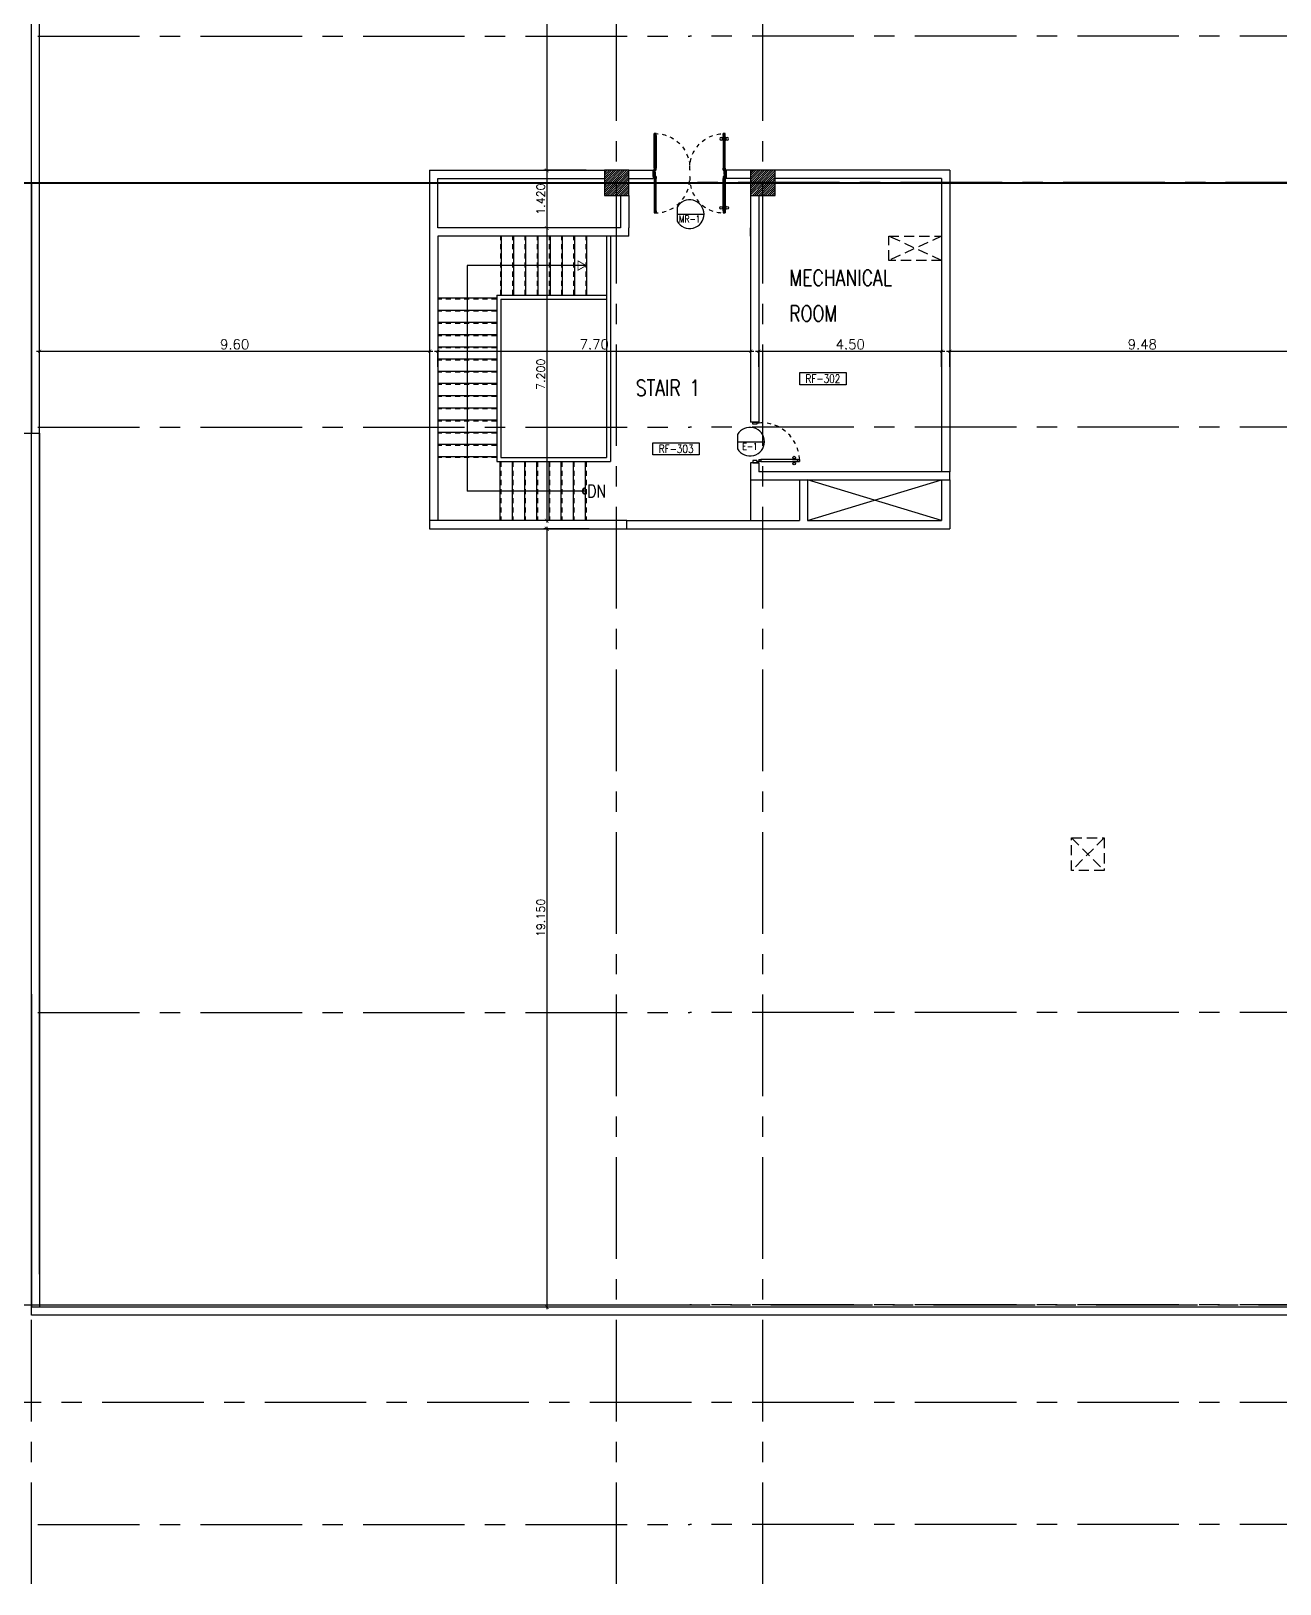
# Model space of a CAD drawing. Extents: x 88854 to 89144, y 39922 to 40011.
# Drawn here: x 89058.56 to 89089.3, y 39931.53 to 39969.73 of the extents above; entities that cross this region are included whole.
import ezdxf
from ezdxf.enums import TextEntityAlignment as Align

# ---------------------------------------------------------------- set-up
doc = ezdxf.new("R2010")
doc.units = 0
doc.header["$MEASUREMENT"] = 0
doc.header["$PDMODE"] = 34
for name, pattern in [('CENTERX2', [4, 2.5, -0.5, 0.5, -0.5]), ('HIDDEN', [0.375, 0.25, -0.125]), ('HIDDEN2', [0.1875, 0.125, -0.0625])]:
    doc.linetypes.add(name, pattern=pattern)
doc.layers.get('0').update_dxf_attribs({"linetype": 'CONTINUOUS'})
doc.layers.get('DEFPOINTS').update_dxf_attribs({"linetype": 'CONTINUOUS'})
for name, color, linetype in [('AX-DIM', 4, 'CONTINUOUS'), ('AXES', 11, 'CENTERX2'), ('COL', 6, 'CONTINUOUS'), ('DOOR', 7, 'CONTINUOUS'), ('DOOR-CR', 4, 'CONTINUOUS'), ('DOOR-NO', 3, 'CONTINUOUS'), ('EJ', 9, 'CONTINUOUS'), ('HAT', 8, 'CONTINUOUS'), ('RM-BOX', 4, 'CONTINUOUS'), ('RM-NAME', 5, 'CONTINUOUS'), ('RM-NO', 5, 'CONTINUOUS'), ('ROOF', 2, 'CONTINUOUS'), ('SHAFT', 4, 'CONTINUOUS'), ('STR', 5, 'CONTINUOUS'), ('STR-H', 8, 'HIDDEN2'), ('TXT', 2, 'CONTINUOUS'), ('WALL', 2, 'CONTINUOUS')]:
    doc.layers.add(name, color=color, linetype=linetype)
doc.styles.add('ROMANS', font='ROMANS.shx')
doc.dimstyles.new('DIM-OUT', dxfattribs={"dimscale": 0, "dimtxt": 0.24, "dimasz": 0.08, "dimexe": 0.02, "dimexo": 0.02, "dimgap": 0.05, "dimtad": 1, "dimzin": 0, "dimdsep": 46, "dimtxsty": 'ROMANS', "dimblk1": 'ARCHTICK', "dimblk2": 'ARCHTICK', "dimsah": 1, "dimcen": 0.01, "dimdle": 0.08, "dimclrd": 4, "dimclre": 4, "dimclrt": 2, "dimadec": 0, "dimazin": 0, "dimtp": 2, "dimtm": 2, "dimtfac": 0.114286, "dimtix": 1, "dimtmove": 2, "dimatfit": 3, "dimldrblk": 'ARCHTICK', "dimfxl": 0, "dimtolj": 1, "dimtzin": 0, "dimarcsym": 0})
doc.dimstyles.new('STANDARD in', dxfattribs={"dimtxt": 0.2, "dimasz": 0.1, "dimexe": 0.07, "dimexo": 0.07, "dimgap": 0.05, "dimtad": 1, "dimdec": 3, "dimzin": 0, "dimdsep": 46, "dimtxsty": 'ROMANS', "dimblk": 'ARCHTICK', "dimcen": 0.05, "dimdle": 0.05, "dimclrd": 4, "dimclre": 4, "dimclrt": 2, "dimadec": 0, "dimazin": 0, "dimtfac": 1, "dimtdec": 3, "dimtmove": 2, "dimatfit": 3, "dimfxl": 0, "dimtolj": 1, "dimtzin": 0, "dimarcsym": 0})

# ---------------------------------------------------------------- blocks, each defined once
blk = doc.blocks.new('RM1')
at = {"layer": 'RM-BOX'}
blk.add_lwpolyline([(570, -200), (-570, -200), (-570, -500), (570, -500)], close=True, dxfattribs=at)
at = {"layer": 'RM-NAME', "style": 'ROMANS'}
for tag, p in [('ROOMNAME1', (0, 324)), ('ROOMNAME2', (0, 0))]:
    blk.add_attdef(tag, text='', height=200, dxfattribs=at).set_placement(p, align=Align.MIDDLE)
at = {"layer": 'RM-NO', "style": 'ROMANS', "width": 0.8}
blk.add_attdef('ROOMNO', text='', height=200, dxfattribs=at).set_placement((0, -350), align=Align.MIDDLE)
blk = doc.blocks.new('DD1')
at = {"layer": 'DOOR-CR'}
blk.add_line((-308, 0), (353, 0), dxfattribs=at)
blk.add_lwpolyline([(-308, -173, 3.820224), (-308, 173)], format="xyb", close=True, dxfattribs=at)
at = {"layer": 'DOOR-NO', "style": 'ROMANS', "width": 0.8}
for tag, p in [('G', (0, 142)), ('000', (0, -141))]:
    blk.add_attdef(tag, text='', height=204, dxfattribs=at).set_placement(p, align=Align.MIDDLE)
blk = doc.blocks.new('A$C272A55A0')
at = {"layer": 'DOOR', "color": 0, "linetype": 'ByBlock'}
for p, q in [((0, 900), (0, 1050)), ((50, 1050), (0, 1050)), ((0, 900), (25, 900)), ((25, 950), (50, 950)), ((25, 900), (25, 950)), ((75, 900), (25, 900)), ((25, 850), (25, 900)), ((42, 850), (25, 850)), ((58, 870), (42, 870)), ((42, 870), (42, 850)), ((50, 950), (50, 1050)), ((58, 850), (58, 870)), ((75, 850), (58, 850)), ((75, 900), (75, 850)), ((1725, 900), (1775, 900)), ((1725, 900), (1725, 850)), ((1725, 850), (1742, 850)), ((1742, 870), (1758, 870)), ((1742, 850), (1742, 870)), ((1750, 950), (1750, 1050)), ((1750, 1050), (1800, 1050)), ((1775, 950), (1750, 950)), ((1758, 870), (1758, 850)), ((1758, 850), (1775, 850)), ((1775, 900), (1775, 950)), ((1800, 900), (1775, 900)), ((1775, 850), (1775, 900)), ((1800, 1050), (1800, 900)), ((25, 50), (42, 50)), ((25, 50), (25, 0)), ((25, 0), (75, 0)), ((75, 0), (25, 0)), ((42, 50), (42, 30)), ((42, 30), (58, 30)), ((58, 50), (75, 50)), ((58, 50), (58, 30)), ((75, 50), (75, 0)), ((1718, 160), (1709, 160)), ((1709, 95), (1709, 160)), ((1718, 95), (1709, 95)), ((1725, 173), (1718, 173)), ((1718, 173), (1718, 83)), ((1718, 95), (1718, 160)), ((1725, 83), (1718, 83)), ((1742, 50), (1725, 50)), ((1725, 50), (1725, 0)), ((1775, 0), (1725, 0)), ((1725, 0), (1775, 0)), ((1742, 50), (1742, 30)), ((1758, 30), (1742, 30)), ((1775, 50), (1758, 50)), ((1758, 50), (1758, 30)), ((1775, 173), (1782, 173)), ((1775, 83), (1782, 83)), ((1775, 50), (1775, 0)), ((1782, 173), (1782, 83)), ((1782, 160), (1791, 160)), ((1782, 95), (1782, 160)), ((1782, 95), (1791, 95)), ((1791, 95), (1791, 160))]:
    blk.add_line(p, q, dxfattribs=at)
at = {"layer": 'DOOR', "color": 9, "linetype": 'ByBlock'}
for p, q in [((50, 1050), (0, 1010)), ((50, 1050), (0, 937)), ((50, 1050), (37, 950)), ((1750, 1050), (1800, 1010)), ((1750, 1050), (1800, 937)), ((1750, 1050), (1763, 950))]:
    blk.add_line(p, q, dxfattribs=at)
at = {"layer": 'DOOR', "linetype": 'ByBlock'}
for p, q in [((25, 850), (25, 50)), ((42, 850), (42, 50)), ((58, 850), (58, 50)), ((75, 50), (75, 850)), ((1725, 50), (1725, 850)), ((1742, 850), (1742, 50)), ((1758, 850), (1758, 50)), ((1775, 850), (1775, 50))]:
    blk.add_line(p, q, dxfattribs=at)
at = {"layer": 'DOOR', "color": 0, "linetype": 'ByBlock'}
for centre in [(1676, 128), (1824, 128)]:
    blk.add_circle(centre, 32.4, dxfattribs=at)
at = {"layer": 'DOOR', "color": 9, "linetype": 'ByBlock'}
for centre, radius, start, end in [((50, 1050), 54.4, 203.2074, 270), ((50, 1050), 74.4, 227.7764, 270), ((50, 1050), 94.4, 238.0182, 270), ((50, 1050), 114, 244.0838, 257.3774), ((50, 1050), 134, 248.1598, 259.28), ((50, 1050), 154, 251.1053, 256.2858), ((50, 1050), 34.4, 180, 270), ((50, 1050), 14.4, 180, 270), ((1750, 1050), 14.4, 270, 0), ((1750, 1050), 34.4, 270, 0), ((1750, 1050), 54.4, 270, 336.7926), ((1750, 1050), 74.4, 270, 312.2236), ((1750, 1050), 94.4, 270, 301.9818), ((1750, 1050), 114, 282.6226, 295.9162), ((1750, 1050), 134, 280.72, 291.8402), ((1750, 1050), 154, 283.7142, 288.8947)]:
    blk.add_arc(centre, radius, start, end, dxfattribs=at)
at = {"layer": 'DOOR', "linetype": 'HIDDEN', "ltscale": 0.5}
for centre, start, end in [((50, 851), 268.3174, 3.2965), ((1750, 851), 176.7035, 271.6826)]:
    blk.add_arc(centre, 851, start, end, dxfattribs=at)
at = {"layer": 'WALL', "linetype": 'ByBlock'}
blk.add_line((1800, 900), (1800, 1050), dxfattribs=at)
blk = doc.blocks.new('_ARCHTICK')
at = {"color": 0, "linetype": 'ByBlock', "const_width": 0.15}
blk.add_lwpolyline([(-0.5, -0.5), (0.5, 0.5)], dxfattribs=at)
blk = doc.blocks.new('*D159')
at = {"layer": 'AX-DIM', "color": 4, "lineweight": -2}
for p, q in [((89058.69, 39961.856), (89068.45, 39961.856)), ((89058.77, 39961.476), (89058.77, 39961.876)), ((89068.37, 39961.476), (89068.37, 39961.876))]:
    blk.add_line(p, q, dxfattribs=at)
at = {"layer": 'DEFPOINTS', "color": 0}
for p in [(89068.37, 39961.856), (89058.77, 39961.456), (89068.37, 39961.456)]:
    blk.add_point(p, dxfattribs=at)
at = {"layer": 'AX-DIM', "color": 4, "lineweight": -2, "xscale": 0.08, "yscale": 0.08, "zscale": 0.08, "rotation": 180}
blk.add_blockref('_ARCHTICK', (89058.77, 39961.856), dxfattribs=at)
at = {"layer": 'AX-DIM', "color": 4, "lineweight": -2, "xscale": 0.08, "yscale": 0.08, "zscale": 0.08}
blk.add_blockref('_ARCHTICK', (89068.37, 39961.856), dxfattribs=at)
at = {"layer": 'AX-DIM', "color": 2, "insert": (89063.57, 39962.026), "char_height": 0.24, "attachment_point": 5, "style": 'ROMANS'}
blk.add_mtext('\\A1;9.60', dxfattribs=at)
blk = doc.blocks.new('*D165')
at = {"layer": 'AX-DIM', "color": 4, "lineweight": -2}
for p, q in [((89081.09, 39961.856), (89090.725, 39961.856)), ((89081.17, 39961.476), (89081.17, 39961.876)), ((89090.645, 39961.476), (89090.645, 39961.876))]:
    blk.add_line(p, q, dxfattribs=at)
at = {"layer": 'DEFPOINTS', "color": 0}
for p in [(89090.645, 39961.856), (89081.17, 39961.456), (89090.645, 39961.456)]:
    blk.add_point(p, dxfattribs=at)
at = {"layer": 'AX-DIM', "color": 4, "lineweight": -2, "xscale": 0.08, "yscale": 0.08, "zscale": 0.08, "rotation": 180}
blk.add_blockref('_ARCHTICK', (89081.17, 39961.856), dxfattribs=at)
at = {"layer": 'AX-DIM', "color": 4, "lineweight": -2, "xscale": 0.08, "yscale": 0.08, "zscale": 0.08}
blk.add_blockref('_ARCHTICK', (89090.645, 39961.856), dxfattribs=at)
at = {"layer": 'AX-DIM', "color": 2, "insert": (89085.908, 39962.026), "char_height": 0.24, "attachment_point": 5, "style": 'ROMANS'}
blk.add_mtext('\\A1;9.48', dxfattribs=at)
blk = doc.blocks.new('*D166')
at = {"layer": 'AX-DIM', "color": 4, "lineweight": -2}
for p, q in [((89076.39, 39961.856), (89081.05, 39961.856)), ((89076.47, 39961.476), (89076.47, 39961.876)), ((89080.97, 39961.476), (89080.97, 39961.876))]:
    blk.add_line(p, q, dxfattribs=at)
at = {"layer": 'DEFPOINTS', "color": 0}
for p in [(89080.97, 39961.856), (89076.47, 39961.456), (89080.97, 39961.456)]:
    blk.add_point(p, dxfattribs=at)
at = {"layer": 'AX-DIM', "color": 4, "lineweight": -2, "xscale": 0.08, "yscale": 0.08, "zscale": 0.08, "rotation": 180}
blk.add_blockref('_ARCHTICK', (89076.47, 39961.856), dxfattribs=at)
at = {"layer": 'AX-DIM', "color": 4, "lineweight": -2, "xscale": 0.08, "yscale": 0.08, "zscale": 0.08}
blk.add_blockref('_ARCHTICK', (89080.97, 39961.856), dxfattribs=at)
at = {"layer": 'AX-DIM', "color": 2, "insert": (89078.72, 39962.026), "char_height": 0.24, "attachment_point": 5, "style": 'ROMANS'}
blk.add_mtext('\\A1;4.50', dxfattribs=at)
blk = doc.blocks.new('*D167')
at = {"layer": 'AX-DIM', "color": 4, "lineweight": -2}
for p, q in [((89068.49, 39961.856), (89076.35, 39961.856)), ((89068.57, 39961.476), (89068.57, 39961.876)), ((89076.27, 39961.476), (89076.27, 39961.876))]:
    blk.add_line(p, q, dxfattribs=at)
at = {"layer": 'DEFPOINTS', "color": 0}
for p in [(89076.27, 39961.856), (89068.57, 39961.456), (89076.27, 39961.456)]:
    blk.add_point(p, dxfattribs=at)
at = {"layer": 'AX-DIM', "color": 4, "lineweight": -2, "xscale": 0.08, "yscale": 0.08, "zscale": 0.08, "rotation": 180}
blk.add_blockref('_ARCHTICK', (89068.57, 39961.856), dxfattribs=at)
at = {"layer": 'AX-DIM', "color": 4, "lineweight": -2, "xscale": 0.08, "yscale": 0.08, "zscale": 0.08}
blk.add_blockref('_ARCHTICK', (89076.27, 39961.856), dxfattribs=at)
at = {"layer": 'AX-DIM', "color": 2, "insert": (89072.42, 39962.026), "char_height": 0.24, "attachment_point": 5, "style": 'ROMANS'}
blk.add_mtext('\\A1;7.70', dxfattribs=at)
blk = doc.blocks.new('*D168')
at = {"layer": 'AX-DIM', "color": 4, "linetype": 'Continuous', "lineweight": -2}
for p, q in [((89072.292, 39957.489), (89071.183, 39957.489)), ((89071.253, 39957.539), (89071.253, 39938.289)), ((89071.984, 39938.339), (89071.183, 39938.339))]:
    blk.add_line(p, q, dxfattribs=at)
at = {"layer": 'DEFPOINTS', "color": 0, "linetype": 'Continuous'}
for p in [(89072.362, 39957.489), (89071.253, 39938.339), (89072.054, 39938.339)]:
    blk.add_point(p, dxfattribs=at)
at = {"layer": 'AX-DIM', "color": 4, "linetype": 'Continuous', "lineweight": -2, "xscale": 0.1, "yscale": 0.1, "zscale": 0.1}
for p, rotation in [((89071.253, 39957.489), 90), ((89071.253, 39938.339), 270)]:
    blk.add_blockref('_ARCHTICK', p, dxfattribs=dict(at, rotation=rotation))
at = {"layer": 'AX-DIM', "color": 2, "linetype": 'Continuous', "insert": (89071.103, 39947.914), "char_height": 0.2, "attachment_point": 5, "rotation": 90, "style": 'ROMANS'}
blk.add_mtext('\\A1;19.150', dxfattribs=at)
blk = doc.blocks.new('*D169')
at = {"layer": 'AX-DIM', "color": 4, "linetype": 'Continuous', "lineweight": -2}
for p, q in [((89072.223, 39966.309), (89071.183, 39966.309)), ((89071.253, 39966.359), (89071.253, 39964.839)), ((89072.201, 39964.889), (89071.183, 39964.889))]:
    blk.add_line(p, q, dxfattribs=at)
at = {"layer": 'DEFPOINTS', "color": 0, "linetype": 'Continuous'}
for p in [(89072.293, 39966.309), (89071.253, 39964.889), (89072.271, 39964.889)]:
    blk.add_point(p, dxfattribs=at)
at = {"layer": 'AX-DIM', "color": 4, "linetype": 'Continuous', "lineweight": -2, "xscale": 0.1, "yscale": 0.1, "zscale": 0.1}
for p, rotation in [((89071.253, 39966.309), 90), ((89071.253, 39964.889), 270)]:
    blk.add_blockref('_ARCHTICK', p, dxfattribs=dict(at, rotation=rotation))
at = {"layer": 'AX-DIM', "color": 2, "linetype": 'Continuous', "insert": (89071.103, 39965.599), "char_height": 0.2, "attachment_point": 5, "rotation": 90, "style": 'ROMANS'}
blk.add_mtext('\\A1;1.420', dxfattribs=at)
blk = doc.blocks.new('*D170')
at = {"layer": 'AX-DIM', "color": 4, "linetype": 'Continuous', "lineweight": -2}
for p, q in [((89072.23, 39964.889), (89071.183, 39964.889)), ((89071.253, 39964.939), (89071.253, 39957.639)), ((89072.114, 39957.689), (89071.183, 39957.689))]:
    blk.add_line(p, q, dxfattribs=at)
at = {"layer": 'DEFPOINTS', "color": 0, "linetype": 'Continuous'}
for p in [(89072.3, 39964.889), (89071.253, 39957.689), (89072.184, 39957.689)]:
    blk.add_point(p, dxfattribs=at)
at = {"layer": 'AX-DIM', "color": 4, "linetype": 'Continuous', "lineweight": -2, "xscale": 0.1, "yscale": 0.1, "zscale": 0.1}
for p, rotation in [((89071.253, 39964.889), 90), ((89071.253, 39957.689), 270)]:
    blk.add_blockref('_ARCHTICK', p, dxfattribs=dict(at, rotation=rotation))
at = {"layer": 'AX-DIM', "color": 2, "linetype": 'Continuous', "insert": (89071.103, 39961.289), "char_height": 0.2, "attachment_point": 5, "rotation": 90, "style": 'ROMANS'}
blk.add_mtext('\\A1;7.200', dxfattribs=at)
blk = doc.blocks.new('*D171')
at = {"layer": 'AX-DIM', "color": 4, "linetype": 'Continuous', "lineweight": -2}
for p, q in [((89072.599, 39997.259), (89071.183, 39997.259)), ((89071.253, 39997.309), (89071.253, 39966.259)), ((89072.101, 39966.309), (89071.183, 39966.309))]:
    blk.add_line(p, q, dxfattribs=at)
at = {"layer": 'DEFPOINTS', "color": 0, "linetype": 'Continuous'}
for p in [(89072.669, 39997.259), (89071.253, 39966.309), (89072.171, 39966.309)]:
    blk.add_point(p, dxfattribs=at)
at = {"layer": 'AX-DIM', "color": 4, "linetype": 'Continuous', "lineweight": -2, "xscale": 0.1, "yscale": 0.1, "zscale": 0.1}
for p, rotation in [((89071.253, 39997.259), 90), ((89071.253, 39966.309), 270)]:
    blk.add_blockref('_ARCHTICK', p, dxfattribs=dict(at, rotation=rotation))
at = {"layer": 'AX-DIM', "color": 2, "linetype": 'Continuous', "insert": (89071.103, 39981.784), "char_height": 0.2, "attachment_point": 5, "rotation": 90, "style": 'ROMANS'}
blk.add_mtext('\\A1;30.950', dxfattribs=at)
blk = doc.blocks.new('STL-DR')
at = {"layer": 'DOOR', "color": 0, "linetype": 'ByBlock'}
for p, q in [((50, 0), (0, 0)), ((0, -150), (0, 0)), ((50, -100), (50, 0)), ((0, -150), (25, -150)), ((25, -100), (50, -100)), ((25, -150), (25, -100)), ((75, -150), (25, -150)), ((25, -200), (25, -150)), ((75, -200), (25, -200)), ((75, -150), (75, -200)), ((950, -100), (950, 0)), ((950, 0), (1000, 0)), ((975, -100), (950, -100)), ((975, -150), (975, -100)), ((1000, -150), (975, -150)), ((1000, 0), (1000, -150)), ((18, -990), (9, -990)), ((9, -1055), (9, -990)), ((18, -1055), (9, -1055)), ((18, -978), (18, -1068)), ((25, -978), (18, -978)), ((18, -1055), (18, -990)), ((25, -1068), (18, -1068)), ((25, -1100), (75, -1100)), ((25, -1100), (25, -1150)), ((75, -978), (82, -978)), ((75, -1068), (82, -1068)), ((75, -1100), (75, -1150)), ((82, -978), (82, -1068)), ((82, -990), (91, -990)), ((82, -1055), (82, -990)), ((82, -1055), (91, -1055)), ((91, -1055), (91, -990)), ((25, -1150), (75, -1150)), ((75, -1150), (25, -1150))]:
    blk.add_line(p, q, dxfattribs=at)
at = {"layer": 'DOOR', "linetype": 'ByBlock'}
for p, q in [((25, -200), (25, -1100)), ((75, -1100), (75, -200))]:
    blk.add_line(p, q, dxfattribs=at)
at = {"layer": 'DOOR', "color": 0, "linetype": 'ByBlock'}
for centre in [(-24, -1023), (124, -1023)]:
    blk.add_circle(centre, 32.4, dxfattribs=at)
at = {"layer": 'DOOR', "linetype": 'HIDDEN', "ltscale": 0.5}
blk.add_arc((50, -223), 928, 271.544, 4.4816, dxfattribs=at)
at = {"layer": 'WALL'}
for p, q in [((0, 0), (0, -150)), ((0, 0), (0, -150)), ((1000, 0), (1000, -150))]:
    blk.add_line(p, q, dxfattribs=at)
blk = doc.blocks.new('C5')
at = {"layer": 'HAT', "linetype": 'ByBlock'}
h = blk.add_hatch(dxfattribs=at)
h.set_pattern_fill('ANSI31', color=256, scale=300, style=0)
h.set_pattern_definition([(45, (-223356.182, -51411.005), (-26.516504, 26.516504), [])])
h.paths.add_polyline_path([(300, 300), (0, 300), (0, 0), (300, 0)])
h.paths.add_polyline_path([(600, 300), (300, 300), (300, 0), (600, 0)])
at = {"layer": 'COL'}
blk.add_lwpolyline([(600, 300), (0, 300), (0, 0), (600, 0)], close=True, dxfattribs=at)

msp = doc.modelspace()

# ---------------------------------------------------------------- linework, layer by layer
at = {"layer": 'AXES'}
for p, q in [((89072.9697, 39931.5251), (89072.9697, 40010.3378)), ((89076.5697, 39931.5251), (89076.5697, 40010.3378)), ((89058.5697, 39931.5251), (89058.5697, 40009.9878)), ((89006.7297, 39969.6094), (89074.7697, 39969.6094)), ((89142.8097, 39969.6094), (89074.7697, 39969.6094)), ((89007.0797, 39966.0094), (89074.7697, 39966.0094)), ((89007.0797, 39965.9894), (89074.7697, 39965.9894)), ((89142.4597, 39966.0094), (89074.7697, 39966.0094)), ((89142.4597, 39965.9894), (89074.7697, 39965.9894)), ((89006.7297, 39959.9894), (89074.7697, 39959.9894)), ((89142.8097, 39959.9894), (89074.7697, 39959.9894)), ((89006.7297, 39945.5894), (89074.7697, 39945.5894)), ((89142.8097, 39945.5894), (89074.7697, 39945.5894)), ((89006.7297, 39938.3894), (89074.7697, 39938.3894)), ((89048.7697, 39938.3894), (89116.8097, 39938.3894)), ((89142.8097, 39938.3894), (89074.7697, 39938.3894)), ((89142.8097, 39935.9894), (89052.6469, 39935.9894)), ((89006.7297, 39932.9894), (89074.7697, 39932.9894)), ((89142.8097, 39932.9894), (89074.7697, 39932.9894))]:
    msp.add_line(p, q, dxfattribs=at)
at = {"layer": 'COL'}
for p, q in [((89076.2697, 39958.6894), (89081.1697, 39958.6894)), ((89081.1697, 39958.8894), (89076.4697, 39958.8894)), ((89081.1697, 39958.6894), (89081.1697, 39958.8894)), ((89073.2197, 39957.6894), (89077.4697, 39957.6894)), ((89073.2197, 39957.4894), (89077.4697, 39957.4894))]:
    msp.add_line(p, q, dxfattribs=at)
msp.add_lwpolyline([(89081.1697, 39958.6894), (89081.1697, 39958.8894)], dxfattribs=at)
msp.add_lwpolyline([(89073.2197, 39957.6894), (89068.3697, 39957.6894), (89068.3697, 39957.4894), (89073.2197, 39957.4894)], close=True, dxfattribs=at)
at = {"layer": 'DOOR', "color": 0, "linetype": 'Continuous'}
msp.add_line((89048.7297, 39959.8394), (89058.7697, 39959.8394), dxfattribs=at)
at = {"layer": 'EJ'}
for p, q in [((89058.5697, 39939.144), (89058.5697, 39997.4594)), ((89058.5697, 39938.1394), (89058.5697, 39997.4594)), ((89016.2797, 39966.0094), (89133.1354, 39966.0094)), ((89016.2797, 39965.9894), (89133.1354, 39965.9894)), ((89058.5697, 39945.9894), (89058.5697, 39959.8394)), ((89058.5697, 39945.9894), (89058.5697, 39948.0894))]:
    msp.add_line(p, q, dxfattribs=at)
at = {"layer": 'EJ', "color": 8}
msp.add_line((89058.5697, 39965.9894), (89058.5697, 39959.8394), dxfattribs=at)
at = {"layer": 'ROOF'}
for p, q in [((89058.7697, 39939.144), (89058.7697, 39997.2594)), ((89058.7697, 39959.8394), (89058.7697, 39938.3394)), ((89058.5697, 39946.0394), (89058.5697, 39938.3394))]:
    msp.add_line(p, q, dxfattribs=at)
at = {"layer": 'ROOF', "linetype": 'Continuous'}
msp.add_line((89076.2697, 39958.6894), (89076.2697, 39957.6894), dxfattribs=at)
at = {"layer": 'ROOF', "color": 0, "linetype": 'Continuous'}
for p, q in [((89092.0104, 39938.3394), (89058.5697, 39938.3394)), ((89092.0104, 39938.1394), (89058.5697, 39938.1394))]:
    msp.add_line(p, q, dxfattribs=at)
at = {"layer": 'SHAFT', "linetype": 'HIDDEN'}
for p, q in [((89080.9697, 39964.0894), (89079.6697, 39964.6894)), ((89080.9697, 39964.6894), (89079.6697, 39964.0894)), ((89084.1697, 39949.0794), (89084.1697, 39949.8794)), ((89084.1697, 39949.8794), (89084.9697, 39949.8794)), ((89084.9697, 39949.8794), (89084.1697, 39949.0794)), ((89084.1697, 39949.8794), (89084.9697, 39949.0794)), ((89084.9697, 39949.8794), (89084.9697, 39949.0794)), ((89084.9697, 39949.0794), (89084.1697, 39949.0794))]:
    msp.add_line(p, q, dxfattribs=at)
at = {"layer": 'SHAFT'}
for p, q in [((89077.6697, 39957.6894), (89080.9697, 39958.6894)), ((89080.9697, 39957.6894), (89077.6697, 39958.6894))]:
    msp.add_line(p, q, dxfattribs=at)
at = {"layer": 'SHAFT', "linetype": 'HIDDEN'}
msp.add_lwpolyline([(89079.6697, 39964.6894), (89080.9697, 39964.6894), (89080.9697, 39964.0894), (89079.6697, 39964.0894)], close=True, dxfattribs=at)
at = {"layer": 'STR'}
for p, q in [((89070.1397, 39963.2394), (89070.1397, 39964.6894)), ((89070.4397, 39963.2394), (89070.4397, 39964.6894)), ((89070.7397, 39963.2394), (89070.7397, 39964.6894)), ((89071.0397, 39963.2394), (89071.0397, 39964.6894)), ((89071.3397, 39963.2394), (89071.3397, 39964.6894)), ((89071.6397, 39963.2394), (89071.6397, 39964.6894)), ((89071.9397, 39963.2394), (89071.9397, 39964.6894)), ((89072.2397, 39963.2394), (89072.2397, 39964.6894)), ((89072.7197, 39964.6894), (89072.7197, 39959.2394)), ((89072.8197, 39964.6894), (89072.8197, 39959.1394)), ((89069.2947, 39963.9644), (89069.2947, 39958.4144)), ((89072.2197, 39963.9644), (89069.2947, 39963.9644)), ((89070.0197, 39963.1594), (89068.5697, 39963.1594)), ((89070.0197, 39963.2394), (89072.7197, 39963.2394)), ((89070.0197, 39963.2394), (89070.0197, 39959.1394)), ((89070.1197, 39963.1394), (89072.7197, 39963.1394)), ((89070.1197, 39963.1394), (89070.1197, 39959.2394)), ((89070.0197, 39962.8594), (89068.5697, 39962.8594)), ((89070.0197, 39962.5594), (89068.5697, 39962.5594)), ((89070.0197, 39962.2594), (89068.5697, 39962.2594)), ((89070.0197, 39961.9594), (89068.5697, 39961.9594)), ((89070.0197, 39961.6594), (89068.5697, 39961.6594)), ((89070.0197, 39961.3594), (89068.5697, 39961.3594)), ((89070.0197, 39961.0594), (89068.5697, 39961.0594)), ((89070.0197, 39960.7594), (89068.5697, 39960.7594)), ((89070.0197, 39960.4594), (89068.5697, 39960.4594)), ((89070.0197, 39960.1594), (89068.5697, 39960.1594)), ((89070.0197, 39959.8594), (89068.5697, 39959.8594)), ((89070.0197, 39959.5594), (89068.5697, 39959.5594)), ((89070.0197, 39959.2594), (89068.5697, 39959.2594)), ((89070.0197, 39959.1394), (89072.8197, 39959.1394)), ((89070.0997, 39959.1394), (89070.0997, 39957.6894)), ((89070.1197, 39959.2394), (89072.7197, 39959.2394)), ((89070.3997, 39959.1394), (89070.3997, 39957.6894)), ((89070.6997, 39959.1394), (89070.6997, 39957.6894)), ((89070.9997, 39959.1394), (89070.9997, 39957.6894)), ((89071.2997, 39959.1394), (89071.2997, 39957.6894)), ((89071.5997, 39959.1394), (89071.5997, 39957.6894)), ((89071.8997, 39959.1394), (89071.8997, 39957.6894)), ((89072.1997, 39959.1394), (89072.1997, 39957.6894)), ((89072.1997, 39958.4144), (89069.2947, 39958.4144))]:
    msp.add_line(p, q, dxfattribs=at)
at = {"layer": 'STR', "const_width": 0.0215}
msp.add_lwpolyline([(89072.0197, 39964.0799), (89072.0197, 39963.849), (89072.2197, 39963.9644)], close=True, dxfattribs=at)
at = {"layer": 'STR'}
for radius in [0.075, 0.065]:
    msp.add_arc((89072.1997, 39958.4144), radius, 90, 270, dxfattribs=at)
at = {"layer": 'STR-H'}
for p, q in [((89070.1197, 39963.2394), (89070.1197, 39964.6894)), ((89070.4197, 39963.2394), (89070.4197, 39964.6894)), ((89070.7197, 39963.2394), (89070.7197, 39964.6894)), ((89071.0197, 39963.2394), (89071.0197, 39964.6894)), ((89071.3197, 39963.2394), (89071.3197, 39964.6894)), ((89071.6197, 39963.2394), (89071.6197, 39964.6894)), ((89071.9197, 39963.2394), (89071.9197, 39964.6894)), ((89072.2197, 39963.2394), (89072.2197, 39964.6894)), ((89070.0197, 39963.1394), (89068.5697, 39963.1394)), ((89070.0197, 39962.8394), (89068.5697, 39962.8394)), ((89070.0197, 39962.5394), (89068.5697, 39962.5394)), ((89070.0197, 39962.2394), (89068.5697, 39962.2394)), ((89070.0197, 39961.9394), (89068.5697, 39961.9394)), ((89070.0197, 39961.6394), (89068.5697, 39961.6394)), ((89070.0197, 39961.3394), (89068.5697, 39961.3394)), ((89070.0197, 39961.0394), (89068.5697, 39961.0394)), ((89070.0197, 39960.7394), (89068.5697, 39960.7394)), ((89070.0197, 39960.4394), (89068.5697, 39960.4394)), ((89070.0197, 39960.1394), (89068.5697, 39960.1394)), ((89070.0197, 39959.8394), (89068.5697, 39959.8394)), ((89070.0197, 39959.5394), (89068.5697, 39959.5394)), ((89070.0197, 39959.2394), (89068.5697, 39959.2394)), ((89070.1197, 39959.1394), (89070.1197, 39957.6894)), ((89070.4197, 39959.1394), (89070.4197, 39957.6894)), ((89070.7197, 39959.1394), (89070.7197, 39957.6894)), ((89071.0197, 39959.1394), (89071.0197, 39957.6894)), ((89071.3197, 39959.1394), (89071.3197, 39957.6894)), ((89071.6197, 39959.1394), (89071.6197, 39957.6894)), ((89071.9197, 39959.1394), (89071.9197, 39957.6894)), ((89072.2197, 39959.1394), (89072.2197, 39957.6894))]:
    msp.add_line(p, q, dxfattribs=at)
at = {"layer": 'WALL'}
for p, q in [((89068.3697, 39966.3094), (89072.6697, 39966.3094)), ((89068.3697, 39966.3094), (89068.3697, 39957.4894)), ((89081.1697, 39966.3094), (89076.8697, 39966.3094)), ((89081.1697, 39966.3094), (89081.1697, 39964.0894)), ((89068.5697, 39964.8894), (89068.5697, 39966.1094)), ((89068.5697, 39966.1094), (89072.6697, 39966.1094)), ((89080.9697, 39966.1094), (89076.8697, 39966.1094)), ((89080.9697, 39966.1094), (89080.9697, 39964.0894)), ((89073.0697, 39965.6894), (89073.0697, 39964.8894)), ((89073.2697, 39965.6894), (89073.2697, 39964.8894)), ((89076.2697, 39965.6894), (89076.2697, 39960.1144)), ((89076.4697, 39965.6894), (89076.4697, 39960.1144)), ((89073.0697, 39964.8894), (89068.5697, 39964.8894)), ((89073.2697, 39964.6894), (89068.5697, 39964.6894)), ((89068.5697, 39964.6894), (89068.5697, 39957.6894)), ((89073.2697, 39964.6894), (89072.0697, 39964.6894)), ((89073.2697, 39964.6894), (89073.2697, 39964.8894)), ((89073.2697, 39964.6894), (89073.2697, 39964.8894)), ((89076.2697, 39964.6894), (89076.2697, 39964.8894)), ((89076.2697, 39964.6894), (89076.2697, 39964.8894)), ((89076.2697, 39964.6894), (89076.2697, 39964.8894)), ((89080.9697, 39964.0894), (89080.9697, 39958.8894)), ((89081.1697, 39964.0894), (89081.1697, 39958.8894)), ((89076.4697, 39960.1144), (89076.2697, 39960.1144)), ((89076.2697, 39959.1144), (89076.2697, 39958.6894)), ((89076.4697, 39959.1144), (89076.2697, 39959.1144)), ((89076.2697, 39959.1144), (89076.2697, 39958.9144)), ((89076.4697, 39959.1144), (89076.4697, 39958.8894)), ((89076.4697, 39959.1144), (89076.4697, 39958.9144)), ((89077.4697, 39958.6894), (89077.4697, 39957.6894)), ((89077.4697, 39958.6894), (89077.4697, 39957.6894)), ((89077.6697, 39958.6894), (89077.6697, 39957.6894)), ((89077.6697, 39958.6894), (89077.6697, 39957.6894)), ((89080.9697, 39958.6894), (89080.9697, 39957.6894)), ((89081.1697, 39958.6894), (89081.1697, 39957.4894)), ((89073.2197, 39957.6894), (89077.1697, 39957.6894)), ((89073.2197, 39957.4894), (89077.1697, 39957.4894)), ((89074.7697, 39957.6894), (89077.4697, 39957.6894)), ((89074.7697, 39957.6894), (89077.1697, 39957.6894)), ((89074.7697, 39957.4894), (89081.1697, 39957.4894)), ((89074.7697, 39957.4894), (89077.1697, 39957.4894)), ((89077.6697, 39957.6894), (89078.0339, 39957.6894)), ((89077.6697, 39957.6894), (89080.9697, 39957.6894))]:
    msp.add_line(p, q, dxfattribs=at)
at = {"layer": 'WALL', "color": 2, "linetype": 'Continuous'}
for p, q in [((89073.2697, 39966.3094), (89073.8697, 39966.3094)), ((89073.8697, 39966.3094), (89073.8697, 39966.1094)), ((89075.6697, 39966.3094), (89075.6697, 39966.1094)), ((89076.2697, 39966.3094), (89075.6697, 39966.3094)), ((89073.2697, 39966.1094), (89073.8697, 39966.1094)), ((89076.2697, 39966.1094), (89075.6697, 39966.1094))]:
    msp.add_line(p, q, dxfattribs=at)

# ---------------------------------------------------------------- block references
at = {"layer": 'COL', "xscale": 0.001000000003841706, "yscale": 0.000999999996565748, "zscale": 0.001}
for p in [(89072.6697, 39966.0094), (89076.2697, 39966.0094), (89072.6697, 39965.6894), (89076.2697, 39965.6894)]:
    msp.add_blockref('C5', p, dxfattribs=at)
at = {"layer": 'DOOR', "color": 0, "linetype": 'ByBlock', "xscale": -0.001000000003841706, "yscale": 0.000999999996565748, "zscale": 0.001, "rotation": 180}
msp.add_blockref('A$C272A55A0', (89073.8697, 39967.2119), dxfattribs=at)
at = {"layer": 'DOOR', "color": 0, "linetype": 'ByBlock', "xscale": 0.001000000003841706, "yscale": 0.000999999996565748, "zscale": 0.001}
msp.add_blockref('A$C272A55A0', (89073.8697, 39965.2591), dxfattribs=at)
at = {"layer": 'DOOR', "color": 1, "xscale": 0.000999999996565748, "yscale": 0.000999999996565748, "zscale": 0.001, "rotation": 90}
msp.add_blockref('STL-DR', (89076.3197, 39959.1144), dxfattribs=at)
at = {"layer": 'DOOR-NO'}
ref = msp.add_blockref('DD1', (89074.7686, 39965.2284), dxfattribs=dict(at, xscale=0.001000000003841706, yscale=0.000999999996565748, zscale=0.001))
ref.add_attrib('000', 'MR-1', dxfattribs={"height": 0.17, "style": 'ROMANS', "width": 0.8}).set_placement((89074.7686, 39965.1105), align=Align.MIDDLE)
ref = msp.add_blockref('DD1', (89076.2549, 39959.6312), dxfattribs=dict(at, xscale=0.001000000003841706, yscale=0.000999999996565748, zscale=0.001))
ref.add_attrib('000', 'E-1', dxfattribs={"height": 0.17, "style": 'ROMANS', "width": 0.8}).set_placement((89076.2549, 39959.5134), align=Align.MIDDLE)
at = {"layer": 'RM-NAME'}
ref = msp.add_blockref('RM1', (89078.0478, 39961.5315), dxfattribs=dict(at, xscale=-0.001000000003841706, yscale=0.000999999996565748, zscale=0.001))
ref.add_attrib('ROOMNO', 'RF-302', dxfattribs={"layer": 'RM-NO', "height": 0.2, "style": 'ROMANS', "width": 0.8}).set_placement((89078.0478, 39961.1815), align=Align.MIDDLE)
ref = msp.add_blockref('RM1', (89074.4356, 39959.8046), dxfattribs=dict(at, xscale=-0.001000000003841706, yscale=0.000999999996565748, zscale=0.001))
ref.add_attrib('ROOMNO', 'RF-303', dxfattribs={"layer": 'RM-NO', "height": 0.2, "style": 'ROMANS', "width": 0.8}).set_placement((89074.4356, 39959.4546), align=Align.MIDDLE)

# ---------------------------------------------------------------- texts
at = {"layer": 'TXT', "style": 'ROMANS', "width": 0.8}
for s, height, p in [('MECHANICAL', 0.38852, (89077.2189, 39963.4676)), ('ROOM', 0.38852, (89077.2189, 39962.5904)), ('STAIR 1', 0.38852, (89073.4438, 39960.7606)), ('DN', 0.31081, (89072.248, 39958.2612))]:
    msp.add_text(s, height=height, dxfattribs=at).set_placement(p)

# ---------------------------------------------------------------- dimensions: what is measured, and where the dimension line sits
at = {"layer": 'AX-DIM', "linetype": 'Continuous'}
for base, p1, p2, picture, middle in [((89071.2533, 39966.3094), (89072.6688, 39997.2594), (89072.1709, 39966.3094), '*D171', (89071.1033, 39981.7844)), ((89071.2533, 39964.8894), (89072.2934, 39966.3094), (89072.2705, 39964.8894), '*D169', (89071.1033, 39965.5994)), ((89071.2533, 39957.6894), (89072.3003, 39964.8894), (89072.1845, 39957.6894), '*D170', (89071.1033, 39961.2894)), ((89071.2533, 39938.3394), (89072.3619, 39957.4894), (89072.0538, 39938.3394), '*D168', (89071.1033, 39947.9144))]:
    dim = msp.add_linear_dim(base=base, p1=p1, p2=p2, angle=90, dimstyle='STANDARD in', dxfattribs=at)
    dim.commit()
    dim.dimension.update_dxf_attribs({"geometry": picture, "text_midpoint": middle})
at = {"layer": 'AX-DIM'}
for base, p1, p2, picture, middle in [((89068.3697, 39961.8555), (89058.7697, 39961.4555), (89068.3697, 39961.4555), '*D159', (89063.5697, 39962.0255)), ((89076.2697, 39961.8555), (89068.5697, 39961.4555), (89076.2697, 39961.4555), '*D167', (89072.4197, 39962.0255)), ((89080.9697, 39961.8555), (89076.4697, 39961.4555), (89080.9697, 39961.4555), '*D166', (89078.7197, 39962.0255)), ((89090.6454, 39961.8555), (89081.1697, 39961.4555), (89090.6454, 39961.4555), '*D165', (89085.9075, 39962.0255))]:
    dim = msp.add_linear_dim(base=base, p1=p1, p2=p2, dimstyle='DIM-OUT', override={"dimscale": 1}, dxfattribs=at)
    dim.commit()
    dim.dimension.update_dxf_attribs({"geometry": picture, "text_midpoint": middle})

doc.saveas('drawing.dxf')
